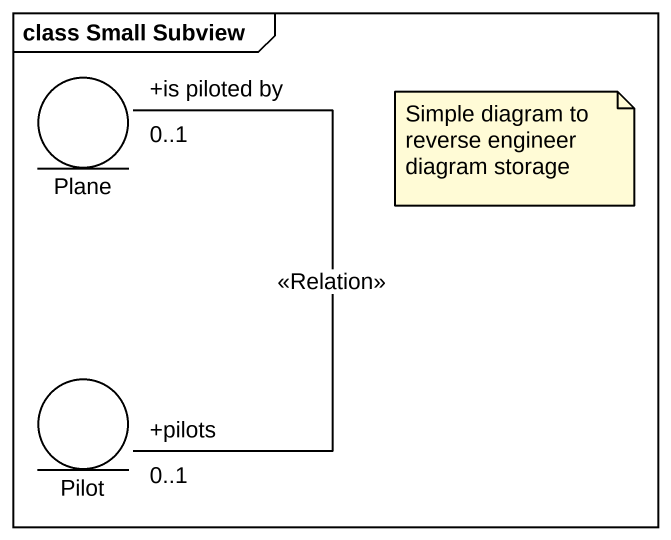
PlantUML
@startuml
mainframe class Small Subview
entity Plane
entity Pilot
Plane "+is piloted by\n0..1" -- "+pilots\n0..1" Pilot : <<Relation>>
note as N1
  Simple diagram to reverse engineer diagram storage
end note
@enduml
